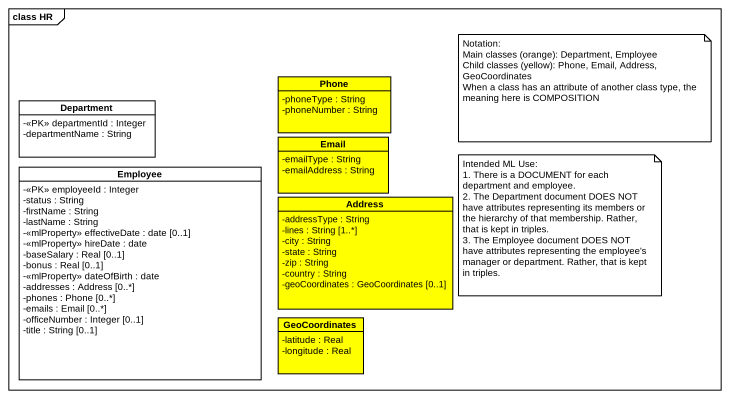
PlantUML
@startuml
mainframe class HR
hide circle
hide empty members
skinparam classAttributeIconSize 0
class Department {
  -<<PK>> departmentId : Integer
  -departmentName : String
}
class Phone #FFFF00 {
  -phoneType : String
  -phoneNumber : String
}
class Email #FFFF00 {
  -emailType : String
  -emailAddress : String
}
class Employee {
  -<<PK>> employeeId : Integer
  -status : String
  -firstName : String
  -lastName : String
  -<<mlProperty>> effectiveDate : date [0..1]
  -<<mlProperty>> hireDate : date
  -baseSalary : Real [0..1]
  -bonus : Real [0..1]
  -<<mlProperty>> dateOfBirth : date
  -addresses : Address [0..*]
  -phones : Phone [0..*]
  -emails : Email [0..*]
  -officeNumber : Integer [0..1]
  -title : String [0..1]
}
class Address #FFFF00 {
  -addressType : String
  -lines : String [1..*]
  -city : String
  -state : String
  -zip : String
  -country : String
  -geoCoordinates : GeoCoordinates [0..1]
}
class GeoCoordinates #FFFF00 {
  -latitude : Real
  -longitude : Real
}
note as N1
  Notation:
  Main classes (orange): Department, Employee
  Child classes (yellow): Phone, Email, Address, GeoCoordinates
  When a class has an attribute of another class type, the meaning here is COMPOSITION
end note
note as N2
  Intended ML Use:
  1. There is a DOCUMENT for each department and employee.
  2. The Department document DOES NOT have attributes representing its members or the hierarchy of that membership. Rather, that is kept in triples.
  3. The Employee document DOES NOT have attributes representing the employee's manager or department. Rather, that is kept in triples.
end note
@enduml
